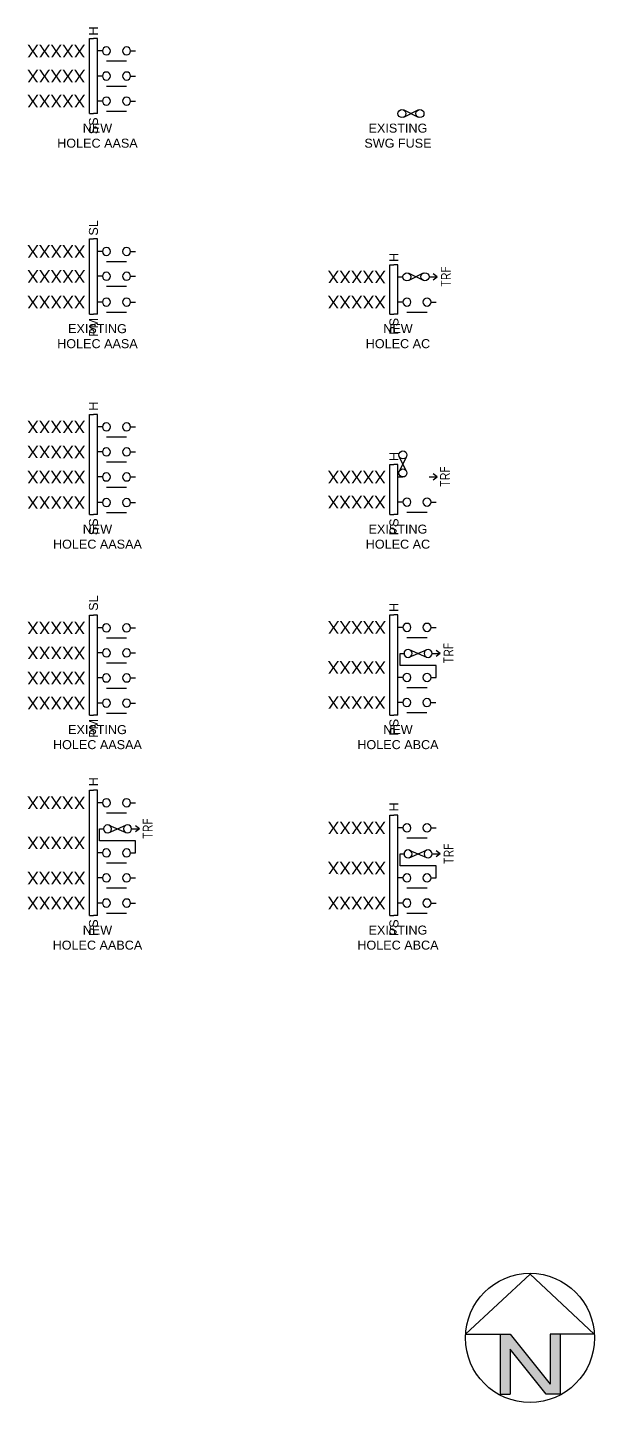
# Model space of a CAD drawing. Header units: metres. Extents: x -282 to 3977, y 160 to 949.
# Drawn here: x 1716.7 to 1829.9, y 543.4 to 817.8 of the extents above; entities that cross this region are included whole.
import ezdxf
from ezdxf.enums import TextEntityAlignment as Align

# ---------------------------------------------------------------- set-up
doc = ezdxf.new("R2010")
doc.units = ezdxf.units.M
doc.layers.get('0').update_dxf_attribs({"color": 6})
for name, color, linetype in [('Notes', 7, 'Continuous'), ('Sub_HV_EXT', 7, 'Continuous'), ('Sub_HV_NEW', 2, 'Continuous')]:
    doc.layers.add(name, color=color, linetype=linetype)
doc.styles.add('ARIAL', font='ARIAL.TTF', dxfattribs={"height": 2})
doc.styles.add('iecARIAL', font='ARIAL.TTF')
doc.styles.add('IESYMBOL1', font='isocp.shx')
doc.styles.get("Standard").update_dxf_attribs({"font": 'ARIAL.TTF'})
doc.styles.add('SWG_LABEL', font='ARIAL.TTF', dxfattribs={"height": 2})
doc.styles.add('SWITCH_LABEL', font='ARIAL.TTF', dxfattribs={"height": 2.5})

# ---------------------------------------------------------------- blocks, each defined once
blk = doc.blocks.new('NorthPnt 10')
blk.add_hatch(color=256).paths.add_polyline_path([(-4, -15.002), (3.197, -23.999), (6, -23.999), (6, -11.999), (4, -11.999), (4, -21.999), (-4, -11.999), (-6, -11.999), (-6, -23.999), (-4, -23.999)])
for p, q in [((0, 0), (-12.86, -11.999)), ((0, 0), (12.782, -11.999)), ((-12.86, -11.999), (-6, -11.999)), ((-6, -11.999), (-6, -23.999)), ((-6, -11.999), (-4, -11.999)), ((-4, -11.999), (4, -21.999)), ((4, -11.999), (4, -21.999)), ((6, -11.999), (4, -11.999)), ((6, -11.999), (6, -23.999)), ((12.782, -11.999), (6, -11.999)), ((3.195, -23.996), (-4, -15.002)), ((-4, -15.002), (-4, -23.999)), ((-6, -23.999), (-4, -23.999)), ((6, -23.999), (3.195, -23.999))]:
    blk.add_line(p, q)
blk.add_circle((-0.013, -12.745), 12.885)
blk = doc.blocks.new('SWG_HOLEC_SU_NEW')
blk.add_line((1.8, -2), (5.8, -2))
for points in [[(1, 0), (0, 0)], [(6.6, 0), (7.6, 0)]]:
    blk.add_lwpolyline(points)
for points in [[(1.8, -0.8, 1), (1.8, 0.8, 1)], [(5.8, -0.8, 1), (5.8, 0.8, 1)]]:
    blk.add_lwpolyline(points, format="xyb", close=True)
at = {"style": 'SWITCH_LABEL', "flags": 8}
blk.add_attdef('ASSET_NUM', text='', height=2.5, rotation=179.9544, dxfattribs=at).set_placement((-2.4, 0), align=Align.MIDDLE_LEFT)
at = {"flags": 1}
blk.add_attdef('Z', (0, 0), '', height=0.2, dxfattribs=at)
at = {"flags": 9}
for tag, p in [('ACTUAL_STATUS', (0, -0.4)), ('CONSTRUCTED_VOLTAGE', (0, -0.6)), ('OPERATING_VOLTAGE', (0, -1)), ('ORIENTATION', (0, -1.2)), ('OWNED_BY', (0, -1.4)), ('STATE', (0, -1.8)), ('SWITCH_TYPE', (0, -2)), ('SUBURB', (0, -2.4)), ('STREETNAME', (0, -2.6)), ('NO_PHASES', (0, -0.8)), ('PARENT', (0, -1.6)), ('USAGE', (0, -2.2)), ('LOCATION', (0, -2.8)), ('NOTES', (0, -3))]:
    blk.add_attdef(tag, text='', height=0.2, dxfattribs=at).set_placement(p, align=Align.MIDDLE_LEFT)
at = {"style": 'SWITCH_LABEL', "flags": 9}
blk.add_attdef('STREET_CODE', text='', height=0.2, dxfattribs=at).set_placement((0, -0.2), align=Align.MIDDLE_LEFT)
blk = doc.blocks.new('SWG_HOLEC_SFU_NEW')
for p, q in [((2.23, 4.03), (5.69, 5.54)), ((2.25, 5.56), (5.69, 4.06)), ((1.8, -2), (5.8, -2))]:
    blk.add_line(p, q)
for points in [[(2.01, 4, 1), (2.01, 5.6, 1)], [(6.01, 4, 1), (6.01, 5.6, 1)], [(1.8, -0.8, 1), (1.8, 0.8, 1)], [(5.8, -0.8, 1), (5.8, 0.8, 1)]]:
    blk.add_lwpolyline(points, format="xyb", close=True)
for points in [[(7.6, 0), (7.6, 2.4), (0.41, 2.4), (0.41, 4.8), (1.21, 4.8)], [(6.81, 4.8), (8.4, 4.8), (7.6, 4.2)], [(8.4, 4.8), (7.6, 5.4)], [(1, 0), (0, 0)], [(6.6, 0), (7.6, 0)]]:
    blk.add_lwpolyline(points)
at = {"style": 'iecARIAL', "flags": 8}
blk.add_attdef('ASSET_NUM', text='', height=2.5, rotation=179.9544, dxfattribs=at).set_placement((-3, 1), align=Align.MIDDLE_LEFT)
at = {"flags": 9}
for tag, p in [('ACTUAL_STATUS', (0, 0)), ('CONSTRUCTED_VOLTAGE', (0, -0.4)), ('OPERATING_VOLTAGE', (0, -0.8)), ('ORIENTATION', (0, -1)), ('OWNED_BY', (0, -1.2)), ('STATE', (0, -1.6)), ('SWITCH_TYPE', (0, -1.8)), ('SUBURB', (0, -2.2)), ('STREETNAME', (0, -2.4)), ('NO_PHASES', (0, -0.6)), ('PARENT', (0, -1.4)), ('USAGE', (0, -2)), ('LOCATION', (0, -2.6)), ('NOTES', (0, -2.8))]:
    blk.add_attdef(tag, text='', height=0.2, dxfattribs=at).set_placement(p, align=Align.MIDDLE_LEFT)
at = {"flags": 1}
blk.add_attdef('Z', (0, 0), '', height=0.2, dxfattribs=at)
blk = doc.blocks.new('*U227')
for p, q in [((-1.6, 0), (-1.6, 25)), ((-1.6, 25), (-0.8, 25)), ((0, 25), (-0.8, 25)), ((0, 0), (0, 25)), ((-1.6, 0), (-0.8, 0)), ((0, 0), (-0.8, 0))]:
    blk.add_line(p, q)
for name, p in [('SWG_HOLEC_SU_NEW', (0, 22.5)), ('SWG_HOLEC_SFU_NEW', (0, 12.5)), ('SWG_HOLEC_SU_NEW', (0, 7.5)), ('SWG_HOLEC_SU_NEW', (0, 2.5))]:
    blk.add_blockref(name, p)
at = {"style": 'IESYMBOL1'}
blk.add_text('TRF', height=2, rotation=90, dxfattribs=at).set_placement((10.04, 17.33), align=Align.MIDDLE_CENTER)
at = {"style": 'ARIAL'}
blk.add_attdef('SWG_TYPE', text='', height=1.8, rotation=90, dxfattribs=at).set_placement((-0.8, 25.79), align=Align.MIDDLE_LEFT)
at = {"style": 'SWG_LABEL', "flags": 8}
for tag, p in [('ASSET_NUM4', (-2.4, 22.5)), ('ASSET_NUM3', (-2.4, 14.5)), ('ASSET_NUM2', (-2.4, 7.5)), ('ASSET_NUM1', (-2.4, 2.5))]:
    blk.add_attdef(tag, text='', height=2.5, rotation=179.9544, dxfattribs=at).set_placement(p, align=Align.MIDDLE_LEFT)
at = {"flags": 1}
blk.add_attdef('Z', (0, 0), '', height=0.2, rotation=90, dxfattribs=at)
at = {"style": 'ARIAL'}
blk.add_attdef('SUB_TYPE', text='', height=1.8, rotation=90, dxfattribs=at).set_placement((-0.8, -0.76), align=Align.MIDDLE_RIGHT)
blk = doc.blocks.new('SWG_HOLEC_SU_EXT')
blk.add_line((1.8, -2), (5.8, -2))
for points in [[(1, 0), (0, 0)], [(6.6, 0), (7.6, 0)]]:
    blk.add_lwpolyline(points)
for points in [[(1.8, -0.8, 1), (1.8, 0.8, 1)], [(5.8, -0.8, 1), (5.8, 0.8, 1)]]:
    blk.add_lwpolyline(points, format="xyb", close=True)
at = {"style": 'SWITCH_LABEL', "flags": 8}
blk.add_attdef('ASSET_NUM', text='', height=2.5, rotation=179.9544, dxfattribs=at).set_placement((-2.4, 0), align=Align.MIDDLE_LEFT)
at = {"flags": 1}
blk.add_attdef('Z', (0, 0), '', height=0.2, dxfattribs=at)
at = {"flags": 9}
for tag, p in [('ACTUAL_STATUS', (0, -0.4)), ('CONSTRUCTED_VOLTAGE', (0, -0.6)), ('OPERATING_VOLTAGE', (0, -1)), ('ORIENTATION', (0, -1.2)), ('OWNED_BY', (0, -1.4)), ('STATE', (0, -1.8)), ('SWITCH_TYPE', (0, -2)), ('STREETNAME', (0, -2.6)), ('SUBURB', (0, -2.8)), ('NO_PHASES', (0, -0.8)), ('PARENT', (0, -1.6)), ('USAGE', (0, -2.2)), ('LOCATION', (0, -2.4)), ('NOTES', (0, -3))]:
    blk.add_attdef(tag, text='', height=0.2, dxfattribs=at).set_placement(p, align=Align.MIDDLE_LEFT)
at = {"style": 'SWITCH_LABEL', "flags": 9}
blk.add_attdef('STREET_CODE', text='', height=0.2, dxfattribs=at).set_placement((0, -0.2), align=Align.MIDDLE_LEFT)
blk = doc.blocks.new('*U226')
for p, q in [((-1.6, 0), (-1.6, 19.9)), ((-1.6, 19.9), (-0.8, 19.9)), ((0, 19.9), (-0.8, 19.9)), ((0, 0), (0, 19.9)), ((-1.6, 0), (-0.8, 0)), ((0, 0), (-0.8, 0))]:
    blk.add_line(p, q)
for p in [(0, 17.4), (0, 12.4), (0, 7.4), (0, 2.4)]:
    blk.add_blockref('SWG_HOLEC_SU_EXT', p)
at = {"style": 'ARIAL'}
blk.add_attdef('SWG_TYPE', text='', height=1.8, rotation=90, dxfattribs=at).set_placement((-0.8, 20.81), align=Align.MIDDLE_LEFT)
at = {"style": 'SWG_LABEL', "flags": 8}
for tag, p in [('ASSET_NUM4', (-2.4, 17.4)), ('ASSET_NUM3', (-2.4, 12.4)), ('ASSET_NUM2', (-2.4, 7.4)), ('ASSET_NUM1', (-2.4, 2.4))]:
    blk.add_attdef(tag, text='', height=2.5, rotation=179.9544, dxfattribs=at).set_placement(p, align=Align.MIDDLE_LEFT)
at = {"flags": 1}
blk.add_attdef('Z', (0, 0), '', height=0.2, rotation=90, dxfattribs=at)
at = {"style": 'ARIAL'}
blk.add_attdef('SUB_TYPE', text='', height=1.8, rotation=90, dxfattribs=at).set_placement((-0.8, -0.76), align=Align.MIDDLE_RIGHT)
blk = doc.blocks.new('*U225')
for p, q in [((-1.6, 0), (-1.6, 20)), ((-1.6, 20), (-0.8, 20)), ((0, 20), (-0.8, 20)), ((0, 0), (0, 20)), ((-1.6, 0), (-0.8, 0)), ((0, 0), (-0.8, 0))]:
    blk.add_line(p, q)
for p in [(0, 17.5), (0, 12.5), (0, 7.5), (0, 2.4)]:
    blk.add_blockref('SWG_HOLEC_SU_NEW', p)
at = {"style": 'ARIAL'}
blk.add_attdef('SWG_TYPE', text='', height=1.8, rotation=90, dxfattribs=at).set_placement((-0.8, 20.72), align=Align.MIDDLE_LEFT)
at = {"style": 'SWG_LABEL', "flags": 8}
for tag, p in [('ASSET_NUM4', (-2.4, 17.5)), ('ASSET_NUM3', (-2.4, 12.5)), ('ASSET_NUM2', (-2.4, 7.5)), ('ASSET_NUM1', (-2.4, 2.4))]:
    blk.add_attdef(tag, text='', height=2.5, rotation=179.9544, dxfattribs=at).set_placement(p, align=Align.MIDDLE_LEFT)
at = {"flags": 1}
blk.add_attdef('Z', (0, 0), '', height=0.2, rotation=90, dxfattribs=at)
at = {"style": 'ARIAL'}
blk.add_attdef('SUB_TYPE', text='', height=1.8, rotation=90, dxfattribs=at).set_placement((-0.8, -0.76), align=Align.MIDDLE_RIGHT)
blk = doc.blocks.new('*U224')
for p, q in [((-1.6, 0), (-1.6, 15)), ((-1.6, 15), (-0.8, 15)), ((0, 15), (-0.8, 15)), ((0, 0), (0, 15)), ((-1.6, 0), (-0.8, 0)), ((0, 0), (-0.8, 0))]:
    blk.add_line(p, q)
for p in [(0, 12.5), (0, 7.54), (0, 2.4)]:
    blk.add_blockref('SWG_HOLEC_SU_EXT', p)
at = {"style": 'ARIAL'}
blk.add_attdef('SWG_TYPE', text='', height=1.8, rotation=90, dxfattribs=at).set_placement((-0.8, 15.66), align=Align.MIDDLE_LEFT)
at = {"style": 'SWG_LABEL', "flags": 8}
for tag, p in [('ASSET_NUM3', (-2.4, 12.5)), ('ASSET_NUM2', (-2.4, 7.54)), ('ASSET_NUM1', (-2.4, 2.4))]:
    blk.add_attdef(tag, text='', height=2.5, rotation=179.9544, dxfattribs=at).set_placement(p, align=Align.MIDDLE_LEFT)
at = {"flags": 1}
blk.add_attdef('Z', (0, 0), '', height=0.2, rotation=90, dxfattribs=at)
at = {"style": 'ARIAL'}
blk.add_attdef('SUB_TYPE', text='', height=1.8, rotation=90, dxfattribs=at).set_placement((-0.8, -0.76), align=Align.MIDDLE_RIGHT)
blk = doc.blocks.new('*U223')
for p, q in [((-1.6, 0), (-1.6, 15)), ((-1.6, 15), (-0.8, 15)), ((0, 15), (-0.8, 15)), ((0, 0), (0, 15)), ((-1.6, 0), (-0.8, 0)), ((0, 0), (-0.8, 0))]:
    blk.add_line(p, q)
for p in [(0, 12.5), (0, 7.5), (0, 2.5)]:
    blk.add_blockref('SWG_HOLEC_SU_NEW', p)
at = {"style": 'ARIAL'}
blk.add_attdef('SWG_TYPE', text='', height=1.8, rotation=90, dxfattribs=at).set_placement((-0.8, 15.57), align=Align.MIDDLE_LEFT)
at = {"style": 'SWG_LABEL', "flags": 8}
for tag, p in [('ASSET_NUM3', (-2.4, 12.5)), ('ASSET_NUM2', (-2.4, 7.5)), ('ASSET_NUM1', (-2.4, 2.5))]:
    blk.add_attdef(tag, text='', height=2.5, rotation=179.9544, dxfattribs=at).set_placement(p, align=Align.MIDDLE_LEFT)
at = {"flags": 1}
blk.add_attdef('Z', (0, 0), '', height=0.2, rotation=90, dxfattribs=at)
at = {"style": 'ARIAL'}
blk.add_attdef('SUB_TYPE', text='', height=1.8, rotation=90, dxfattribs=at).set_placement((-0.8, -0.76), align=Align.MIDDLE_RIGHT)
blk = doc.blocks.new('SWG_HOLEC_SFU_EXT')
for p, q in [((2.23, 4.03), (5.69, 5.54)), ((2.25, 5.56), (5.69, 4.06)), ((1.8, -2), (5.8, -2))]:
    blk.add_line(p, q)
for points in [[(2.01, 4, 1), (2.01, 5.6, 1)], [(6.01, 4, 1), (6.01, 5.6, 1)], [(1.8, -0.8, 1), (1.8, 0.8, 1)], [(5.8, -0.8, 1), (5.8, 0.8, 1)]]:
    blk.add_lwpolyline(points, format="xyb", close=True)
for points in [[(7.6, 0), (7.6, 2.4), (0.41, 2.4), (0.41, 4.8), (1.21, 4.8)], [(6.81, 4.8), (8.4, 4.8), (7.6, 4.2)], [(8.4, 4.8), (7.6, 5.4)], [(1, 0), (0, 0)], [(6.6, 0), (7.6, 0)]]:
    blk.add_lwpolyline(points)
at = {"style": 'iecARIAL', "flags": 8}
blk.add_attdef('ASSET_NUM', text='', height=2.5, rotation=179.9544, dxfattribs=at).set_placement((-3, 1), align=Align.MIDDLE_LEFT)
at = {"flags": 9}
for tag, p in [('ACTUAL_STATUS', (0, 0)), ('CONSTRUCTED_VOLTAGE', (0, -0.4)), ('OPERATING_VOLTAGE', (0, -0.8)), ('ORIENTATION', (0, -1)), ('OWNED_BY', (0, -1.2)), ('STATE', (0, -1.6)), ('SWITCH_TYPE', (0, -1.8)), ('STREETNAME', (0, -2.4)), ('SUBURB', (0, -2.6)), ('NO_PHASES', (0, -0.6)), ('PARENT', (0, -1.4)), ('USAGE', (0, -2)), ('LOCATION', (0, -2.2)), ('NOTES', (0, -2.8))]:
    blk.add_attdef(tag, text='', height=0.2, dxfattribs=at).set_placement(p, align=Align.MIDDLE_LEFT)
at = {"flags": 1}
blk.add_attdef('Z', (0, 0), '', height=0.2, dxfattribs=at)
blk = doc.blocks.new('*U228')
for p, q in [((-1.6, 0), (-1.6, 20)), ((-1.6, 20), (-0.8, 20)), ((0, 20), (-0.8, 20)), ((0, 0), (0, 20)), ((-1.6, 0), (-0.8, 0)), ((0, 0), (-0.8, 0))]:
    blk.add_line(p, q)
for name, p in [('SWG_HOLEC_SU_EXT', (0, 17.5)), ('SWG_HOLEC_SFU_EXT', (0, 7.5)), ('SWG_HOLEC_SU_EXT', (0, 2.5))]:
    blk.add_blockref(name, p)
at = {"style": 'IESYMBOL1'}
blk.add_text('TRF', height=2, rotation=90, dxfattribs=at).set_placement((10.12, 12.31), align=Align.MIDDLE_CENTER)
at = {"style": 'ARIAL'}
blk.add_attdef('SWG_TYPE', text='', height=1.8, rotation=90, dxfattribs=at).set_placement((-0.8, 20.77), align=Align.MIDDLE_LEFT)
at = {"style": 'SWG_LABEL', "flags": 8}
for tag, p in [('ASSET_NUM3', (-2.4, 17.5)), ('ASSET_NUM2', (-2.4, 9.5)), ('ASSET_NUM1', (-2.4, 2.5))]:
    blk.add_attdef(tag, text='', height=2.5, rotation=179.9544, dxfattribs=at).set_placement(p, align=Align.MIDDLE_LEFT)
at = {"flags": 1}
blk.add_attdef('Z', (0, 0), '', height=0.2, rotation=90, dxfattribs=at)
at = {"style": 'ARIAL'}
blk.add_attdef('SUB_TYPE', text='', height=1.8, rotation=90, dxfattribs=at).set_placement((-0.8, -0.76), align=Align.MIDDLE_RIGHT)
blk = doc.blocks.new('*U229')
for p, q in [((-1.6, 0), (-1.6, 20)), ((-1.6, 20), (-0.8, 20)), ((0, 20), (-0.8, 20)), ((0, 0), (0, 20)), ((-1.6, 0), (-0.8, 0)), ((0, 0), (-0.8, 0))]:
    blk.add_line(p, q)
for name, p in [('SWG_HOLEC_SU_NEW', (0, 17.5)), ('SWG_HOLEC_SFU_NEW', (0, 7.5)), ('SWG_HOLEC_SU_NEW', (-0.03, 2.5))]:
    blk.add_blockref(name, p)
at = {"style": 'IESYMBOL1'}
blk.add_text('TRF', height=2, rotation=90, dxfattribs=at).set_placement((10.1, 12.34), align=Align.MIDDLE_CENTER)
at = {"style": 'ARIAL'}
blk.add_attdef('SWG_TYPE', text='', height=1.8, rotation=90, dxfattribs=at).set_placement((-0.8, 20.57), align=Align.MIDDLE_LEFT)
at = {"style": 'SWG_LABEL', "flags": 8}
for tag, p in [('ASSET_NUM3', (-2.37, 17.5)), ('ASSET_NUM2', (-2.4, 9.5)), ('ASSET_NUM1', (-2.4, 2.5))]:
    blk.add_attdef(tag, text='', height=2.5, rotation=179.9544, dxfattribs=at).set_placement(p, align=Align.MIDDLE_LEFT)
at = {"flags": 1}
blk.add_attdef('Z', (0, 0), '', height=0.2, rotation=90, dxfattribs=at)
at = {"style": 'ARIAL'}
blk.add_attdef('SUB_TYPE', text='', height=1.8, rotation=90, dxfattribs=at).set_placement((-0.8, -0.76), align=Align.MIDDLE_RIGHT)
blk = doc.blocks.new('SWG_FUSE_EXT')
for points in [[(1.15, 0.72), (4.04, -0.71)], [(1.16, -0.72), (4.04, 0.73)]]:
    blk.add_lwpolyline(points)
for centre in [(0.8, 0), (4.4, 0.01)]:
    blk.add_circle(centre, 0.8)
blk = doc.blocks.new('TX_FUSE_EXT')
blk.add_line((6.2, 0.01), (7.8, 0.01))
for points in [[(0, 0), (1, 0)], [(7, -0.59), (7.8, 0.01), (7, 0.61)]]:
    blk.add_lwpolyline(points)
at = {"rotation": 90}
blk.add_blockref('SWG_FUSE_EXT', (1, 0), dxfattribs=at)
blk = doc.blocks.new('*U231')
for p, q in [((-1.6, 0), (-1.6, 10)), ((-1.6, 10), (-0.8, 10)), ((0, 10), (-0.8, 10)), ((0, 0), (0, 10)), ((-1.6, 0), (-0.8, 0)), ((0, 0), (-0.8, 0))]:
    blk.add_line(p, q)
for name, p in [('TX_FUSE_EXT', (0, 7.5)), ('SWG_HOLEC_SU_EXT', (0, 2.5))]:
    blk.add_blockref(name, p)
at = {"style": 'IESYMBOL1'}
blk.add_text('TRF', height=2, rotation=90, dxfattribs=at).set_placement((9.39, 7.55), align=Align.MIDDLE_CENTER)
at = {"style": 'ARIAL'}
blk.add_attdef('SWG_TYPE', text='', height=1.8, rotation=90, dxfattribs=at).set_placement((-0.8, 10.68), align=Align.MIDDLE_LEFT)
at = {"style": 'SWG_LABEL', "flags": 8}
for tag, p in [('ASSET_NUM2', (-2.4, 7.5)), ('ASSET_NUM1', (-2.4, 2.5))]:
    blk.add_attdef(tag, text='', height=2.5, rotation=179.9544, dxfattribs=at).set_placement(p, align=Align.MIDDLE_LEFT)
at = {"flags": 1}
blk.add_attdef('Z', (0, 0), '', height=0.2, rotation=90, dxfattribs=at)
at = {"style": 'ARIAL'}
blk.add_attdef('SUB_TYPE', text='', height=1.8, rotation=90, dxfattribs=at).set_placement((-0.8, -0.76), align=Align.MIDDLE_RIGHT)
blk = doc.blocks.new('TX_FUSE_NEW')
for p, q in [((2.15, 0.72), (5.05, -0.68)), ((5.03, 0.75), (2.17, -0.71)), ((6.2, 0.02), (7.8, 0.02))]:
    blk.add_line(p, q)
for points in [[(0, 0), (1, 0)], [(7, -0.58), (7.8, 0.02), (7, 0.62)]]:
    blk.add_lwpolyline(points)
for centre in [(1.8, 0.01), (5.4, 0.04)]:
    blk.add_circle(centre, 0.8)
for tag, p, flags in [('Z', (0, 0), 1), ('ORIENTATION', (0.04, -4.4), 9), ('USAGE', (0.04, -5.4), 9)]:
    blk.add_attdef(tag, p, '', height=0.2, dxfattribs=dict(flags=flags))
blk = doc.blocks.new('*U230')
for p, q in [((-1.6, 0), (-1.6, 9.82)), ((-1.6, 9.82), (-0.8, 9.82)), ((0, 9.82), (-0.8, 9.82)), ((0, 0), (0, 9.82)), ((-1.6, 0), (-0.8, 0)), ((0, 0), (-0.8, 0))]:
    blk.add_line(p, q)
for name, p in [('TX_FUSE_NEW', (0, 7.42)), ('SWG_HOLEC_SU_NEW', (0, 2.4))]:
    blk.add_blockref(name, p)
at = {"style": 'IESYMBOL1'}
blk.add_text('TRF', height=2, rotation=90, dxfattribs=at).set_placement((9.57, 7.46), align=Align.MIDDLE_CENTER)
at = {"style": 'ARIAL'}
blk.add_attdef('SWG_TYPE', text='', height=1.8, rotation=90, dxfattribs=at).set_placement((-0.8, 10.39), align=Align.MIDDLE_LEFT)
at = {"style": 'SWG_LABEL', "flags": 8}
for tag, p in [('ASSET_NUM2', (-2.4, 7.42)), ('ASSET_NUM1', (-2.4, 2.4))]:
    blk.add_attdef(tag, text='', height=2.5, rotation=179.9544, dxfattribs=at).set_placement(p, align=Align.MIDDLE_LEFT)
at = {"flags": 1}
blk.add_attdef('Z', (0, 0), '', height=0.2, rotation=90, dxfattribs=at)
at = {"style": 'ARIAL'}
blk.add_attdef('SUB_TYPE', text='', height=1.8, rotation=90, dxfattribs=at).set_placement((-0.8, -0.76), align=Align.MIDDLE_RIGHT)

msp = doc.modelspace()

# ---------------------------------------------------------------- block references
at = {"layer": 'Notes'}
msp.add_blockref('NorthPnt 10', (1817.08, 569.07), dxfattribs=at)
at = {"layer": 'Sub_HV_EXT'}
msp.add_blockref('SWG_FUSE_EXT', (1790.7, 800.59), dxfattribs=at)
ref = msp.add_blockref('*U224', (1730.7, 760.59), dxfattribs=at)
ref.add_attrib('ASSET_NUM1', 'XXXXX', dxfattribs={"layer": '0', "height": 2.5, "rotation": 179.9544, "style": 'SWG_LABEL'}).set_placement((1728.3, 762.99), align=Align.MIDDLE_LEFT)
ref.add_attrib('ASSET_NUM2', 'XXXXX', dxfattribs={"layer": '0', "height": 2.5, "rotation": 179.9544, "style": 'SWG_LABEL'}).set_placement((1728.31, 768.13), align=Align.MIDDLE_LEFT)
ref.add_attrib('ASSET_NUM3', 'XXXXX', dxfattribs={"layer": '0', "height": 2.5, "rotation": 179.9544, "style": 'SWG_LABEL'}).set_placement((1728.3, 773.09), align=Align.MIDDLE_LEFT)
ref.add_attrib('SUB_TYPE', 'PM', dxfattribs={"layer": '0', "height": 1.8, "rotation": 90, "style": 'ARIAL'}).set_placement((1729.9, 759.83), align=Align.MIDDLE_RIGHT)
ref.add_attrib('SWG_TYPE', 'SL', dxfattribs={"layer": '0', "height": 1.8, "rotation": 90, "style": 'ARIAL'}).set_placement((1729.9, 776.25), align=Align.MIDDLE_LEFT)
ref = msp.add_blockref('*U231', (1790.7, 720.59), dxfattribs=at)
ref.add_attrib('ASSET_NUM1', 'XXXXX', dxfattribs={"layer": '0', "height": 2.5, "rotation": 179.9544, "style": 'SWG_LABEL'}).set_placement((1788.3, 723.09), align=Align.MIDDLE_LEFT)
ref.add_attrib('ASSET_NUM2', 'XXXXX', dxfattribs={"layer": '0', "height": 2.5, "rotation": 179.9544, "style": 'SWG_LABEL'}).set_placement((1788.3, 728.09), align=Align.MIDDLE_LEFT)
ref.add_attrib('SUB_TYPE', 'PS', dxfattribs={"layer": '0', "height": 1.8, "rotation": 90, "style": 'ARIAL'}).set_placement((1789.9, 719.83), align=Align.MIDDLE_RIGHT)
ref.add_attrib('SWG_TYPE', 'H', dxfattribs={"layer": '0', "height": 1.8, "rotation": 90, "style": 'ARIAL'}).set_placement((1789.9, 731.27), align=Align.MIDDLE_LEFT)
ref = msp.add_blockref('*U226', (1730.7, 680.59), dxfattribs=at)
ref.add_attrib('ASSET_NUM1', 'XXXXX', dxfattribs={"layer": '0', "height": 2.5, "rotation": 179.9544, "style": 'SWG_LABEL'}).set_placement((1728.3, 682.99), align=Align.MIDDLE_LEFT)
ref.add_attrib('ASSET_NUM2', 'XXXXX', dxfattribs={"layer": '0', "height": 2.5, "rotation": 179.9544, "style": 'SWG_LABEL'}).set_placement((1728.3, 687.99), align=Align.MIDDLE_LEFT)
ref.add_attrib('ASSET_NUM3', 'XXXXX', dxfattribs={"layer": '0', "height": 2.5, "rotation": 179.9544, "style": 'SWG_LABEL'}).set_placement((1728.3, 692.99), align=Align.MIDDLE_LEFT)
ref.add_attrib('ASSET_NUM4', 'XXXXX', dxfattribs={"layer": '0', "height": 2.5, "rotation": 179.9544, "style": 'SWG_LABEL'}).set_placement((1728.3, 697.99), align=Align.MIDDLE_LEFT)
ref.add_attrib('SUB_TYPE', 'PM', dxfattribs={"layer": '0', "height": 1.8, "rotation": 90, "style": 'ARIAL'}).set_placement((1729.9, 679.83), align=Align.MIDDLE_RIGHT)
ref.add_attrib('SWG_TYPE', 'SL', dxfattribs={"layer": '0', "height": 1.8, "rotation": 90, "style": 'ARIAL'}).set_placement((1729.9, 701.39), align=Align.MIDDLE_LEFT)
ref = msp.add_blockref('*U228', (1790.7, 640.59), dxfattribs=at)
ref.add_attrib('ASSET_NUM1', 'XXXXX', dxfattribs={"layer": '0', "height": 2.5, "rotation": 179.9544, "style": 'SWG_LABEL'}).set_placement((1788.3, 643.09), align=Align.MIDDLE_LEFT)
ref.add_attrib('ASSET_NUM2', 'XXXXX', dxfattribs={"layer": '0', "height": 2.5, "rotation": 179.9544, "style": 'SWG_LABEL'}).set_placement((1788.3, 650.09), align=Align.MIDDLE_LEFT)
ref.add_attrib('ASSET_NUM3', 'XXXXX', dxfattribs={"layer": '0', "height": 2.5, "rotation": 179.9544, "style": 'SWG_LABEL'}).set_placement((1788.3, 658.09), align=Align.MIDDLE_LEFT)
ref.add_attrib('SUB_TYPE', 'PS', dxfattribs={"layer": '0', "height": 1.8, "rotation": 90, "style": 'ARIAL'}).set_placement((1789.9, 639.83), align=Align.MIDDLE_RIGHT)
ref.add_attrib('SWG_TYPE', 'H', dxfattribs={"layer": '0', "height": 1.8, "rotation": 90, "style": 'ARIAL'}).set_placement((1789.9, 661.36), align=Align.MIDDLE_LEFT)
at = {"layer": 'Sub_HV_NEW'}
ref = msp.add_blockref('*U223', (1730.7, 800.59), dxfattribs=at)
ref.add_attrib('ASSET_NUM1', 'XXXXX', dxfattribs={"layer": '0', "height": 2.5, "rotation": 179.9544, "style": 'SWG_LABEL'}).set_placement((1728.3, 803.09), align=Align.MIDDLE_LEFT)
ref.add_attrib('ASSET_NUM2', 'XXXXX', dxfattribs={"layer": '0', "height": 2.5, "rotation": 179.9544, "style": 'SWG_LABEL'}).set_placement((1728.3, 808.09), align=Align.MIDDLE_LEFT)
ref.add_attrib('ASSET_NUM3', 'XXXXX', dxfattribs={"layer": '0', "height": 2.5, "rotation": 179.9544, "style": 'SWG_LABEL'}).set_placement((1728.3, 813.09), align=Align.MIDDLE_LEFT)
ref.add_attrib('SUB_TYPE', 'SS', dxfattribs={"layer": '0', "height": 1.8, "rotation": 90, "style": 'ARIAL'}).set_placement((1729.9, 799.83), align=Align.MIDDLE_RIGHT)
ref.add_attrib('SWG_TYPE', 'H', dxfattribs={"layer": '0', "height": 1.8, "rotation": 90, "style": 'ARIAL'}).set_placement((1729.9, 816.16), align=Align.MIDDLE_LEFT)
ref = msp.add_blockref('*U230', (1790.7, 760.59), dxfattribs=at)
ref.add_attrib('ASSET_NUM1', 'XXXXX', dxfattribs={"layer": '0', "height": 2.5, "rotation": 179.9544, "style": 'SWG_LABEL'}).set_placement((1788.3, 762.99), align=Align.MIDDLE_LEFT)
ref.add_attrib('ASSET_NUM2', 'XXXXX', dxfattribs={"layer": '0', "height": 2.5, "rotation": 179.9544, "style": 'SWG_LABEL'}).set_placement((1788.3, 768.01), align=Align.MIDDLE_LEFT)
ref.add_attrib('SUB_TYPE', 'PS', dxfattribs={"layer": '0', "height": 1.8, "rotation": 90, "style": 'ARIAL'}).set_placement((1789.9, 759.83), align=Align.MIDDLE_RIGHT)
ref.add_attrib('SWG_TYPE', 'H', dxfattribs={"layer": '0', "height": 1.8, "rotation": 90, "style": 'ARIAL'}).set_placement((1789.9, 770.98), align=Align.MIDDLE_LEFT)
ref = msp.add_blockref('*U225', (1730.7, 720.59), dxfattribs=at)
ref.add_attrib('ASSET_NUM1', 'XXXXX', dxfattribs={"layer": '0', "height": 2.5, "rotation": 179.9544, "style": 'SWG_LABEL'}).set_placement((1728.3, 722.99), align=Align.MIDDLE_LEFT)
ref.add_attrib('ASSET_NUM2', 'XXXXX', dxfattribs={"layer": '0', "height": 2.5, "rotation": 179.9544, "style": 'SWG_LABEL'}).set_placement((1728.3, 728.09), align=Align.MIDDLE_LEFT)
ref.add_attrib('ASSET_NUM3', 'XXXXX', dxfattribs={"layer": '0', "height": 2.5, "rotation": 179.9544, "style": 'SWG_LABEL'}).set_placement((1728.3, 733.09), align=Align.MIDDLE_LEFT)
ref.add_attrib('ASSET_NUM4', 'XXXXX', dxfattribs={"layer": '0', "height": 2.5, "rotation": 179.9544, "style": 'SWG_LABEL'}).set_placement((1728.3, 738.09), align=Align.MIDDLE_LEFT)
ref.add_attrib('SUB_TYPE', 'SS', dxfattribs={"layer": '0', "height": 1.8, "rotation": 90, "style": 'ARIAL'}).set_placement((1729.9, 719.83), align=Align.MIDDLE_RIGHT)
ref.add_attrib('SWG_TYPE', 'H', dxfattribs={"layer": '0', "height": 1.8, "rotation": 90, "style": 'ARIAL'}).set_placement((1729.9, 741.31), align=Align.MIDDLE_LEFT)
ref = msp.add_blockref('*U229', (1790.7, 680.59), dxfattribs=at)
ref.add_attrib('ASSET_NUM1', 'XXXXX', dxfattribs={"layer": '0', "height": 2.5, "rotation": 179.9544, "style": 'SWG_LABEL'}).set_placement((1788.3, 683.09), align=Align.MIDDLE_LEFT)
ref.add_attrib('ASSET_NUM2', 'XXXXX', dxfattribs={"layer": '0', "height": 2.5, "rotation": 179.9544, "style": 'SWG_LABEL'}).set_placement((1788.3, 690.09), align=Align.MIDDLE_LEFT)
ref.add_attrib('ASSET_NUM3', 'XXXXX', dxfattribs={"layer": '0', "height": 2.5, "rotation": 179.9544, "style": 'SWG_LABEL'}).set_placement((1788.34, 698.09), align=Align.MIDDLE_LEFT)
ref.add_attrib('SUB_TYPE', 'PS', dxfattribs={"layer": '0', "height": 1.8, "rotation": 90, "style": 'ARIAL'}).set_placement((1789.9, 679.83), align=Align.MIDDLE_RIGHT)
ref.add_attrib('SWG_TYPE', 'H', dxfattribs={"layer": '0', "height": 1.8, "rotation": 90, "style": 'ARIAL'}).set_placement((1789.9, 701.16), align=Align.MIDDLE_LEFT)
ref = msp.add_blockref('*U227', (1730.7, 640.59), dxfattribs=at)
ref.add_attrib('ASSET_NUM1', 'XXXXX', dxfattribs={"layer": '0', "height": 2.5, "rotation": 179.9544, "style": 'SWG_LABEL'}).set_placement((1728.3, 643.09), align=Align.MIDDLE_LEFT)
ref.add_attrib('ASSET_NUM2', 'XXXXX', dxfattribs={"layer": '0', "height": 2.5, "rotation": 179.9544, "style": 'SWG_LABEL'}).set_placement((1728.3, 648.09), align=Align.MIDDLE_LEFT)
ref.add_attrib('ASSET_NUM3', 'XXXXX', dxfattribs={"layer": '0', "height": 2.5, "rotation": 179.9544, "style": 'SWG_LABEL'}).set_placement((1728.3, 655.09), align=Align.MIDDLE_LEFT)
ref.add_attrib('ASSET_NUM4', 'XXXXX', dxfattribs={"layer": '0', "height": 2.5, "rotation": 179.9544, "style": 'SWG_LABEL'}).set_placement((1728.3, 663.09), align=Align.MIDDLE_LEFT)
ref.add_attrib('SUB_TYPE', 'PS', dxfattribs={"layer": '0', "height": 1.8, "rotation": 90, "style": 'ARIAL'}).set_placement((1729.9, 639.83), align=Align.MIDDLE_RIGHT)
ref.add_attrib('SWG_TYPE', 'H', dxfattribs={"layer": '0', "height": 1.8, "rotation": 90, "style": 'ARIAL'}).set_placement((1729.9, 666.38), align=Align.MIDDLE_LEFT)

# ---------------------------------------------------------------- texts
at = {"char_height": 1.8, "width": 40, "attachment_point": 2}
for s, insert in [('NEW\\PHOLEC AASA', (1730.7, 798.59)), ('EXISTING\\PSWG FUSE', (1790.7, 798.59)), ('EXISTING\\PHOLEC AASA', (1730.7, 758.59)), ('NEW\\PHOLEC AC', (1790.7, 758.59)), ('NEW\\PHOLEC AASAA', (1730.7, 718.59)), ('EXISTING\\PHOLEC AC', (1790.7, 718.59)), ('EXISTING\\PHOLEC AASAA', (1730.7, 678.59)), ('NEW\\PHOLEC ABCA', (1790.7, 678.59)), ('NEW\\PHOLEC AABCA', (1730.7, 638.59)), ('EXISTING\\PHOLEC ABCA', (1790.7, 638.59))]:
    msp.add_mtext(s, dxfattribs=dict(at, insert=insert))

doc.saveas('drawing.dxf')
